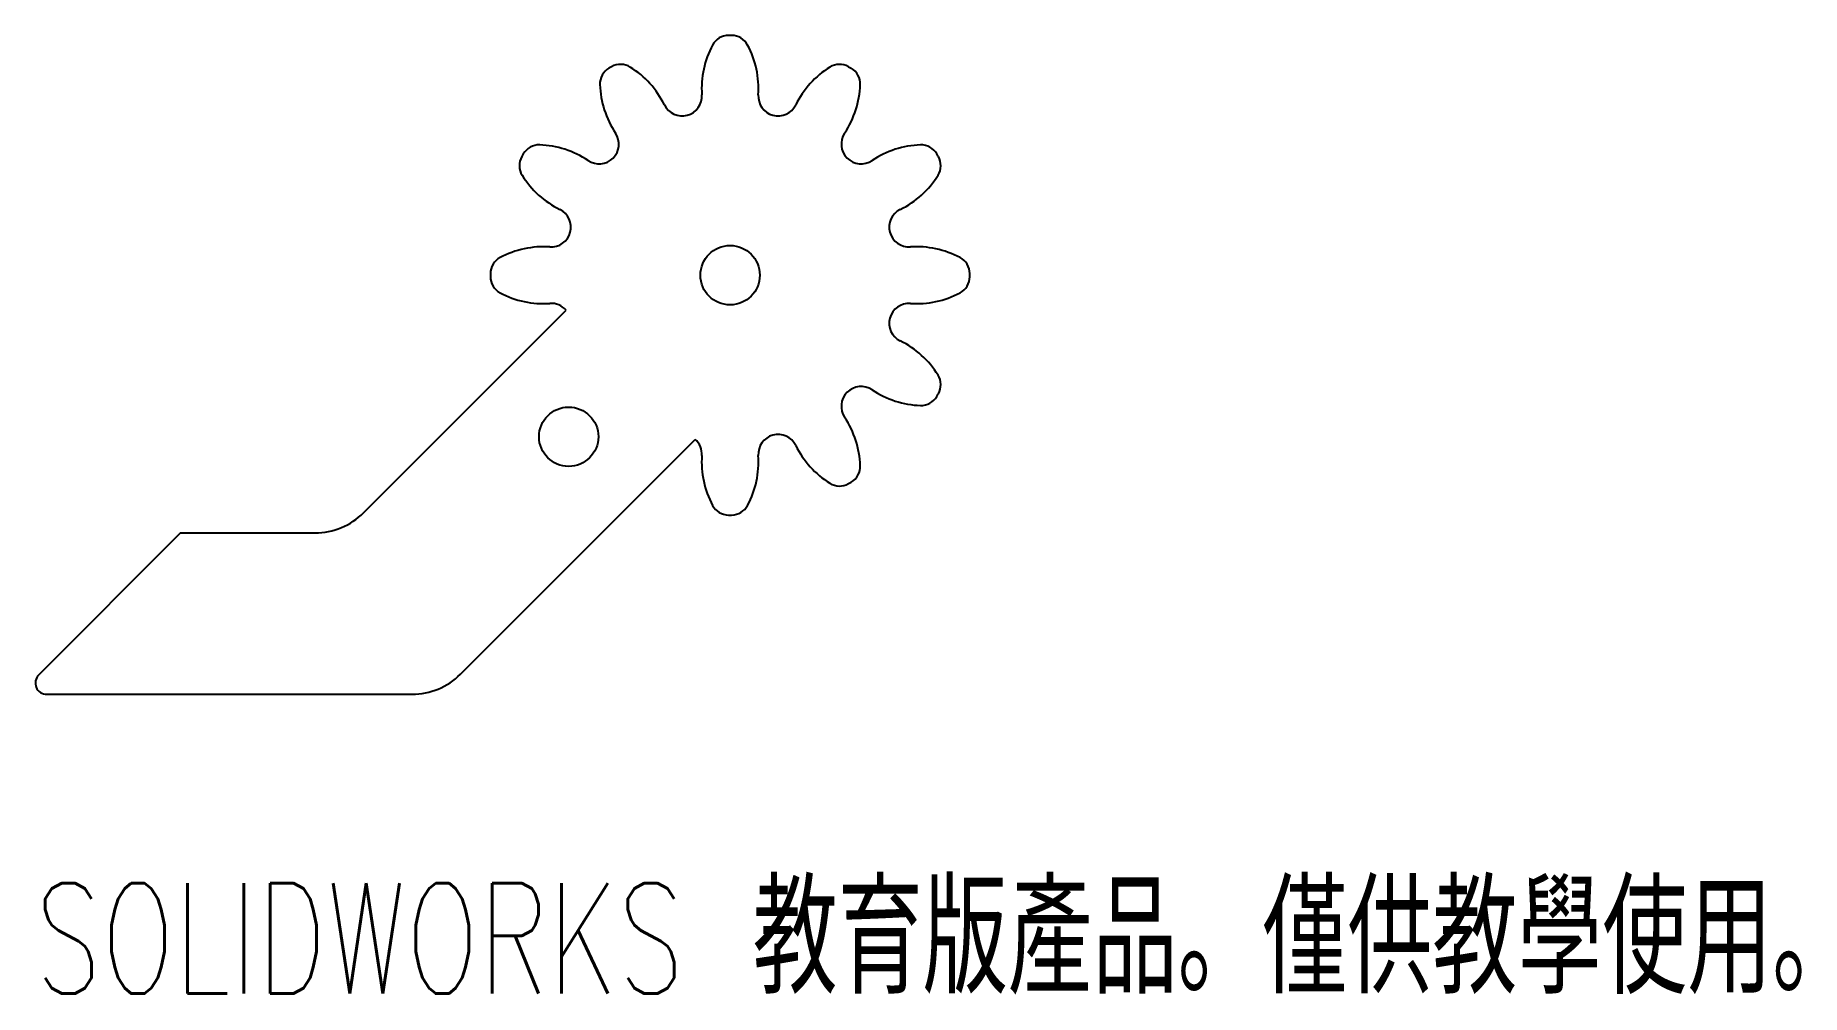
# Paper-space layout '_前視' of a CAD drawing. Header units: millimetres. Extents: x 29.5 to 106.9, y 9.2 to 51.2.
import ezdxf

# ---------------------------------------------------------------- set-up
doc = ezdxf.new("R2010")
doc.units = ezdxf.units.MM
doc.styles.add('SLDTEXTSTYLE0', font='TXT', dxfattribs={"width": 0.7, "bigfont": 'bigfont'})

psp = doc.layouts.new('_前視')

# ---------------------------------------------------------------- linework, layer by layer
at = {"color": 7, "linetype": 'Continuous', "lineweight": 25}
for p, q in [((65.143, 49.807), (65.26, 49.74)), ((43.895, 30.281), (52.764, 39.15)), ((48.138, 23.21), (58.421, 33.493)), ((35.875, 29.402), (29.658, 23.181)), ((35.875, 29.402), (41.774, 29.402)), ((30.011, 22.331), (46.016, 22.331))]:
    psp.add_line(p, q, dxfattribs=at)
for centre in [(59.952, 40.68), (52.88, 33.609)]:
    psp.add_circle(centre, 1.3, dxfattribs=at)
for centre, radius, start, end in [((41.774, 32.402), 3, 270.00055, 315.00003), ((30.009, 22.828), 0.497, 134.83645, 270.19522), ((46.016, 25.331), 3, 270.00055, 315.00003)]:
    psp.add_arc(centre, radius, start, end, dxfattribs=at)
for points in [[(59.884, 51.18), (59.591, 51.178), (59.322, 51.016), (59.184, 50.757)], [(60.019, 51.18), (59.974, 51.18), (59.929, 51.18), (59.884, 51.18)], [(60.72, 50.757), (60.581, 51.016), (60.312, 51.178), (60.019, 51.18)], [(59.184, 50.757), (58.827, 50.089), (58.664, 49.334), (58.715, 48.578)], [(61.188, 48.578), (61.239, 49.334), (61.076, 50.089), (60.72, 50.757)], [(54.643, 49.74), (54.39, 49.591), (54.238, 49.316), (54.248, 49.023)], [(54.76, 49.807), (54.721, 49.785), (54.682, 49.762), (54.643, 49.74)], [(55.578, 49.791), (55.329, 49.946), (55.015, 49.952), (54.76, 49.807)], [(57.073, 48.138), (56.739, 48.818), (56.221, 49.391), (55.578, 49.791)], [(64.325, 49.791), (63.682, 49.391), (63.164, 48.818), (62.83, 48.138)], [(65.143, 49.807), (64.888, 49.952), (64.574, 49.946), (64.325, 49.791)], [(65.655, 49.023), (65.665, 49.316), (65.513, 49.591), (65.26, 49.74)], [(54.248, 49.023), (54.273, 48.266), (54.51, 47.531), (54.932, 46.902)], [(64.971, 46.902), (65.393, 47.531), (65.63, 48.266), (65.655, 49.023)], [(57.073, 48.138), (57.255, 47.767), (57.675, 47.576), (58.075, 47.683)], [(58.075, 47.683), (58.475, 47.79), (58.743, 48.165), (58.715, 48.578)], [(61.188, 48.578), (61.16, 48.165), (61.428, 47.79), (61.828, 47.683)], [(61.828, 47.683), (62.228, 47.576), (62.648, 47.767), (62.83, 48.138)], [(54.825, 45.807), (55.118, 46.1), (55.162, 46.558), (54.932, 46.902)], [(64.971, 46.902), (64.741, 46.558), (64.785, 46.1), (65.078, 45.807)], [(50.825, 45.872), (50.68, 45.617), (50.686, 45.303), (50.841, 45.054)], [(50.892, 45.989), (50.869, 45.95), (50.847, 45.911), (50.825, 45.872)], [(51.609, 46.384), (51.316, 46.393), (51.041, 46.242), (50.892, 45.989)], [(53.73, 45.7), (53.101, 46.122), (52.366, 46.359), (51.609, 46.384)], [(53.73, 45.7), (54.073, 45.469), (54.532, 45.514), (54.825, 45.807)], [(65.078, 45.807), (65.371, 45.514), (65.83, 45.469), (66.173, 45.7)], [(68.294, 46.384), (67.537, 46.359), (66.802, 46.122), (66.173, 45.7)], [(69.011, 45.989), (68.862, 46.242), (68.588, 46.393), (68.294, 46.384)], [(69.078, 45.872), (69.056, 45.911), (69.034, 45.95), (69.011, 45.989)], [(69.062, 45.054), (69.217, 45.303), (69.223, 45.617), (69.078, 45.872)], [(50.841, 45.054), (51.241, 44.41), (51.814, 43.892), (52.493, 43.559)], [(67.41, 43.559), (68.09, 43.893), (68.662, 44.41), (69.062, 45.054)], [(52.949, 42.557), (53.056, 42.957), (52.865, 43.376), (52.493, 43.559)], [(67.41, 43.559), (67.038, 43.376), (66.847, 42.957), (66.954, 42.557)], [(52.053, 41.916), (51.298, 41.967), (50.543, 41.805), (49.875, 41.448)], [(52.053, 41.916), (52.466, 41.889), (52.841, 42.157), (52.949, 42.557)], [(66.954, 42.557), (67.062, 42.157), (67.437, 41.889), (67.85, 41.917)], [(70.028, 41.448), (69.36, 41.805), (68.605, 41.967), (67.85, 41.917)], [(49.875, 41.448), (49.616, 41.31), (49.454, 41.041), (49.452, 40.748)], [(70.451, 40.748), (70.449, 41.041), (70.287, 41.31), (70.028, 41.448)], [(49.452, 40.748), (49.452, 40.703), (49.451, 40.658), (49.452, 40.613)], [(49.452, 40.613), (49.454, 40.319), (49.616, 40.051), (49.875, 39.912)], [(70.028, 39.912), (70.287, 40.051), (70.45, 40.319), (70.451, 40.613)], [(70.451, 40.613), (70.452, 40.658), (70.452, 40.703), (70.451, 40.748)], [(49.875, 39.912), (50.543, 39.555), (51.298, 39.393), (52.053, 39.444)], [(67.85, 39.444), (67.437, 39.472), (67.062, 39.204), (66.954, 38.804)], [(67.85, 39.444), (68.605, 39.393), (69.36, 39.555), (70.028, 39.912)], [(52.764, 39.15), (52.586, 39.353), (52.323, 39.462), (52.053, 39.444)], [(66.954, 38.804), (66.847, 38.404), (67.038, 37.984), (67.41, 37.802)], [(69.062, 36.307), (68.662, 36.95), (68.09, 37.468), (67.41, 37.802)], [(66.173, 35.661), (65.83, 35.891), (65.371, 35.846), (65.078, 35.554)], [(66.173, 35.661), (66.802, 35.239), (67.537, 35.002), (68.294, 34.977)], [(69.078, 35.489), (69.223, 35.744), (69.217, 36.058), (69.062, 36.307)], [(65.078, 35.554), (64.785, 35.261), (64.741, 34.802), (64.971, 34.458)], [(68.294, 34.977), (68.588, 34.967), (68.863, 35.119), (69.011, 35.372)], [(69.011, 35.372), (69.034, 35.411), (69.056, 35.45), (69.078, 35.489)], [(65.655, 32.337), (65.63, 33.095), (65.393, 33.829), (64.971, 34.458)], [(58.715, 32.782), (58.734, 33.052), (58.625, 33.315), (58.421, 33.493)], [(61.828, 33.677), (61.428, 33.57), (61.16, 33.195), (61.188, 32.782)], [(62.83, 33.222), (62.648, 33.594), (62.228, 33.784), (61.828, 33.677)], [(58.715, 32.782), (58.664, 32.026), (58.827, 31.272), (59.184, 30.603)], [(60.72, 30.603), (61.077, 31.272), (61.239, 32.026), (61.188, 32.782)], [(62.83, 33.222), (63.164, 32.542), (63.682, 31.97), (64.325, 31.57)], [(65.26, 31.621), (65.513, 31.769), (65.665, 32.044), (65.655, 32.337)], [(64.325, 31.57), (64.574, 31.415), (64.888, 31.408), (65.143, 31.553)], [(65.143, 31.553), (65.182, 31.576), (65.221, 31.598), (65.26, 31.621)], [(59.184, 30.603), (59.322, 30.345), (59.591, 30.182), (59.884, 30.18)], [(60.019, 30.18), (60.312, 30.182), (60.581, 30.345), (60.72, 30.603)], [(59.884, 30.18), (59.929, 30.18), (59.974, 30.18), (60.019, 30.18)]]:
    psp.add_open_spline(points, degree=3, dxfattribs=at)

# ---------------------------------------------------------------- texts
at = {"color": 7, "linetype": 'Continuous', "insert": (29.511, 14.061), "char_height": 4.83362, "attachment_point": 1, "style": 'SLDTEXTSTYLE0'}
psp.add_mtext('SOLIDWORKS 教育版產品。僅供教學使用。', dxfattribs=at)

doc.saveas('drawing.dxf')
